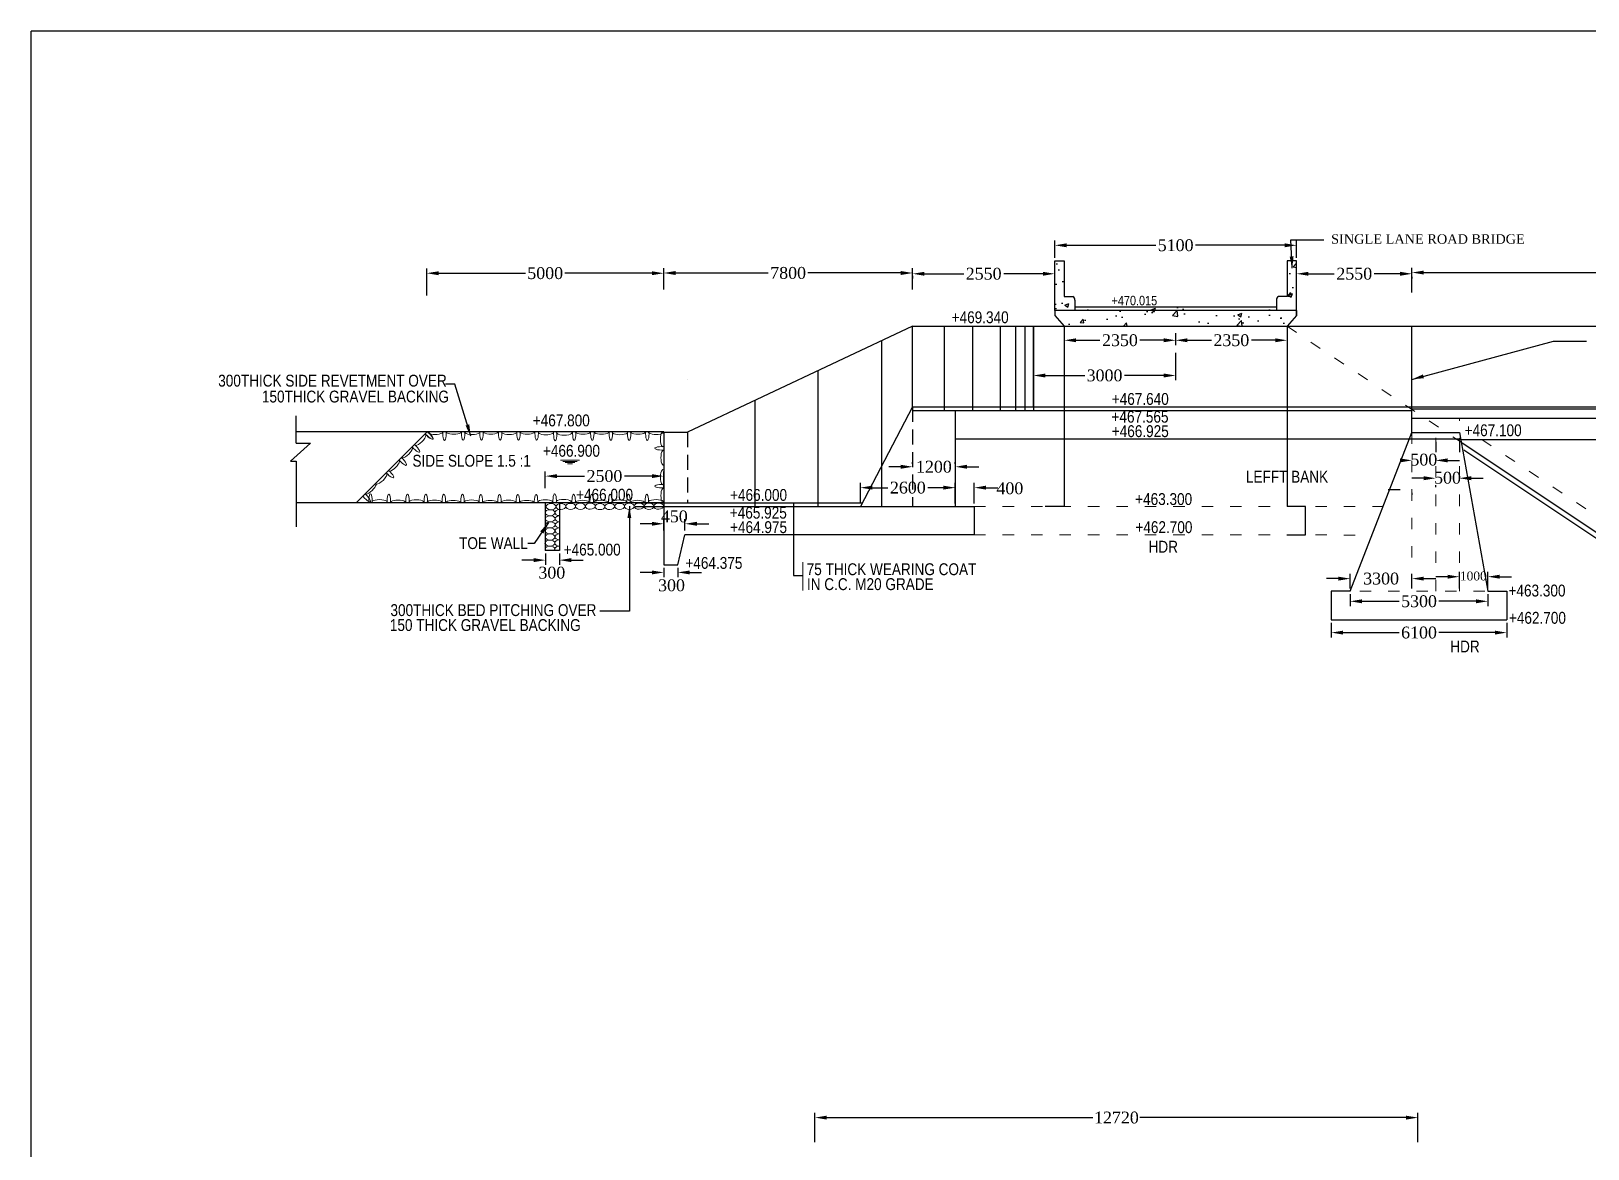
# Model space of a CAD drawing. Header units: millimetres. Extents: x 80 to 6605, y 46 to 2491.
# Drawn here: x 5456.2 to 5784.6, y 1112 to 1347.8 of the extents above; entities that cross this region are included whole.
import ezdxf
from ezdxf.enums import TextEntityAlignment as Align

# ---------------------------------------------------------------- set-up
doc = ezdxf.new("R2010")
doc.units = ezdxf.units.MM
doc.linetypes.add('ACAD_ISO03W100', pattern=[30, 12, -18])
doc.linetypes.add('DASHED', pattern=[19.05, 12.7, -6.35])
doc.layers.add('TEXT_GENERAL', color=4, linetype='Continuous')
doc.styles.add('ABADI', font='')
doc.styles.add('ARIAL NARROW', font='ARIALN.TTF')
doc.styles.get("Standard").update_dxf_attribs({"font": 'times.ttf', "height": 2.5})
doc.styles.add('TNR_2.5', font='times.ttf', dxfattribs={"height": 2.5})
doc.styles.get('ABADI').set_extended_font_data('Abadi MT Condensed Light')
doc.dimstyles.new('STANDARD$7', dxfattribs={"dimtxt": 2, "dimasz": 2, "dimexe": 1.25, "dimexo": 0.625, "dimtad": 1, "dimdec": 0, "dimlfac": 0.5, "dimdsep": 46, "dimtxsty": 'Standard', "dimcen": 2.5, "dimadec": 0, "dimazin": 0, "dimtfac": 1, "dimtdec": 0, "dimtmove": 0, "dimatfit": 3, "dimfxl": 1, "dimtolj": 1, "dimtzin": 0, "dimarcsym": 0})
doc.dimstyles.new('STYLE_ESH', dxfattribs={"dimtxt": 2.5, "dimasz": 2.5, "dimexe": 1, "dimexo": 0.625, "dimtad": 0, "dimtih": 1, "dimtoh": 1, "dimdec": 0, "dimlfac": 100, "dimzin": 9, "dimdsep": 46, "dimtxsty": 'TNR_2.5', "dimcen": 2.5, "dimadec": 0, "dimazin": 2, "dimtfac": 1, "dimtdec": 0, "dimtofl": 0, "dimtmove": 2, "dimatfit": 3, "dimfxl": 1, "dimarcsym": 0})

# ---------------------------------------------------------------- blocks, each defined once
blk = doc.blocks.new('*D165')
at = {"color": 0, "lineweight": -2, "transparency": 16777216}
for p, q in [((5621.54, 1113.37), (5621.54, 1119.58)), ((5624.04, 1118.58), (5680.18, 1118.58)), ((5746.24, 1118.58), (5690.1, 1118.58)), ((5748.74, 1113.37), (5748.74, 1119.58))]:
    blk.add_line(p, q, dxfattribs=at)
at = {"color": 0, "transparency": 16777216}
for points in [[(5624.04, 1118.99), (5624.04, 1118.16), (5621.54, 1118.58)], [(5746.24, 1118.99), (5746.24, 1118.16), (5748.74, 1118.58)]]:
    blk.add_solid(points, dxfattribs=at)
at = {"layer": 'Defpoints', "color": 0, "transparency": 16777216}
for p in [(5621.54, 1118.58), (5621.54, 1112.74), (5748.74, 1112.74)]:
    blk.add_point(p, dxfattribs=at)
at = {"color": 0, "transparency": 16777216, "insert": (5685.14, 1118.58), "char_height": 2.5, "attachment_point": 5, "style": 'TNR_2.5'}
blk.add_mtext('12720', dxfattribs=at)
blk = doc.blocks.new('*D182')
at = {"color": 0, "lineweight": -2, "transparency": 16777216}
for p, q in [((5747.48, 1292.68), (5747.48, 1297.89)), ((5882.48, 1292.68), (5882.48, 1297.89)), ((5749.98, 1296.89), (5810.03, 1296.89)), ((5879.98, 1296.89), (5819.94, 1296.89))]:
    blk.add_line(p, q, dxfattribs=at)
at = {"color": 0, "transparency": 16777216}
for points in [[(5749.98, 1297.3), (5749.98, 1296.47), (5747.48, 1296.89)], [(5879.98, 1297.3), (5879.98, 1296.47), (5882.48, 1296.89)]]:
    blk.add_solid(points, dxfattribs=at)
at = {"layer": 'Defpoints', "color": 0, "transparency": 16777216}
for p in [(5882.48, 1296.89), (5747.48, 1292.05), (5882.48, 1292.05)]:
    blk.add_point(p, dxfattribs=at)
at = {"color": 0, "transparency": 16777216, "insert": (5814.98, 1296.89), "char_height": 2.5, "attachment_point": 5, "style": 'TNR_2.5'}
blk.add_mtext('13500', dxfattribs=at)
blk = doc.blocks.new('*D185')
at = {"color": 0, "lineweight": -2, "transparency": 16777216}
for p, q in [((5672.13, 1297.26), (5672.13, 1297.63)), ((5642.13, 1296.21), (5642.13, 1295.63)), ((5644.63, 1296.63), (5652.92, 1296.63)), ((5669.63, 1296.63), (5661.35, 1296.63))]:
    blk.add_line(p, q, dxfattribs=at)
at = {"color": 0, "transparency": 16777216}
for points in [[(5644.63, 1297.05), (5644.63, 1296.22), (5642.13, 1296.63)], [(5669.63, 1297.05), (5669.63, 1296.22), (5672.13, 1296.63)]]:
    blk.add_solid(points, dxfattribs=at)
at = {"layer": 'Defpoints', "color": 0, "transparency": 16777216}
for p in [(5642.13, 1296.83), (5642.13, 1296.63), (5672.13, 1296.63)]:
    blk.add_point(p, dxfattribs=at)
at = {"color": 0, "transparency": 16777216, "insert": (5657.13, 1296.63), "char_height": 2.5, "attachment_point": 5, "style": 'TNR_2.5'}
blk.add_mtext('2550', dxfattribs=at)
blk = doc.blocks.new('*D184')
at = {"color": 0, "lineweight": -2, "transparency": 16777216}
for p, q in [((5648.63, 1251.5), (5646.13, 1251.5)), ((5651.13, 1248.17), (5651.13, 1252.5)), ((5655.13, 1248.17), (5655.13, 1252.5)), ((5657.63, 1251.5), (5660.13, 1251.5))]:
    blk.add_line(p, q, dxfattribs=at)
at = {"color": 0, "transparency": 16777216}
for points in [[(5648.63, 1251.92), (5648.63, 1251.09), (5651.13, 1251.5)], [(5657.63, 1251.92), (5657.63, 1251.09), (5655.13, 1251.5)]]:
    blk.add_solid(points, dxfattribs=at)
at = {"layer": 'Defpoints', "color": 0, "transparency": 16777216}
for p in [(5655.13, 1251.5), (5651.13, 1247.55), (5655.13, 1247.55)]:
    blk.add_point(p, dxfattribs=at)
at = {"color": 0, "transparency": 16777216, "insert": (5662.66, 1251.35), "char_height": 2.5, "attachment_point": 5, "style": 'TNR_2.5'}
blk.add_mtext('400', dxfattribs=at)
blk = doc.blocks.new('*D191')
at = {"color": 0, "lineweight": -2, "transparency": 16777216}
for p, q in [((5631.13, 1248.17), (5631.13, 1252.5)), ((5633.63, 1251.5), (5636.92, 1251.5)), ((5648.63, 1251.5), (5645.35, 1251.5)), ((5651.13, 1248.17), (5651.13, 1252.5))]:
    blk.add_line(p, q, dxfattribs=at)
at = {"color": 0, "transparency": 16777216}
for points in [[(5633.63, 1251.92), (5633.63, 1251.09), (5631.13, 1251.5)], [(5648.63, 1251.92), (5648.63, 1251.09), (5651.13, 1251.5)]]:
    blk.add_solid(points, dxfattribs=at)
at = {"layer": 'Defpoints', "color": 0, "transparency": 16777216}
for p in [(5651.13, 1251.5), (5631.13, 1247.55), (5651.13, 1247.55)]:
    blk.add_point(p, dxfattribs=at)
at = {"color": 0, "transparency": 16777216, "insert": (5641.13, 1251.5), "char_height": 2.5, "attachment_point": 5, "style": 'TNR_2.5'}
blk.add_mtext('2600', dxfattribs=at)
blk = doc.blocks.new('*D187')
at = {"color": 0, "lineweight": -2, "transparency": 16777216}
for p, q in [((5589.63, 1242.45), (5589.63, 1244.88)), ((5594.12, 1242.45), (5594.12, 1244.88)), ((5587.13, 1243.88), (5584.63, 1243.88)), ((5596.62, 1243.88), (5599.12, 1243.88))]:
    blk.add_line(p, q, dxfattribs=at)
at = {"color": 0, "transparency": 16777216}
for points in [[(5587.13, 1244.3), (5587.13, 1243.46), (5589.63, 1243.88)], [(5596.62, 1244.3), (5596.62, 1243.46), (5594.12, 1243.88)]]:
    blk.add_solid(points, dxfattribs=at)
at = {"layer": 'Defpoints', "color": 0, "transparency": 16777216}
for p in [(5589.63, 1243.88), (5589.63, 1241.83), (5594.12, 1241.83)]:
    blk.add_point(p, dxfattribs=at)
at = {"color": 0, "transparency": 16777216, "insert": (5591.87, 1245.42), "char_height": 2.5, "attachment_point": 5, "style": 'TNR_2.5'}
blk.add_mtext('450', dxfattribs=at)
blk = doc.blocks.new('*D189')
at = {"color": 0, "lineweight": -2, "transparency": 16777216}
for p, q in [((5562.21, 1236.21), (5559.71, 1236.21)), ((5564.71, 1237.6), (5564.71, 1235.21)), ((5567.63, 1237.6), (5567.63, 1235.21)), ((5570.13, 1236.21), (5572.63, 1236.21))]:
    blk.add_line(p, q, dxfattribs=at)
at = {"color": 0, "transparency": 16777216}
for points in [[(5562.21, 1236.63), (5562.21, 1235.79), (5564.71, 1236.21)], [(5570.13, 1236.63), (5570.13, 1235.79), (5567.63, 1236.21)]]:
    blk.add_solid(points, dxfattribs=at)
at = {"layer": 'Defpoints', "color": 0, "transparency": 16777216}
for p in [(5564.71, 1238.23), (5567.63, 1238.23), (5567.63, 1236.21)]:
    blk.add_point(p, dxfattribs=at)
at = {"color": 0, "transparency": 16777216, "insert": (5566.03, 1233.55), "char_height": 2.5, "attachment_point": 5, "style": 'TNR_2.5'}
blk.add_mtext('300', dxfattribs=at)
blk = doc.blocks.new('*D188')
at = {"color": 0, "lineweight": -2, "transparency": 16777216}
for p, q in [((5587.13, 1233.62), (5584.63, 1233.62)), ((5589.63, 1234.58), (5589.63, 1232.62)), ((5592.63, 1234.58), (5592.63, 1232.62)), ((5595.13, 1233.62), (5597.63, 1233.62))]:
    blk.add_line(p, q, dxfattribs=at)
at = {"color": 0, "transparency": 16777216}
for points in [[(5587.13, 1234.03), (5587.13, 1233.2), (5589.63, 1233.62)], [(5595.13, 1234.03), (5595.13, 1233.2), (5592.63, 1233.62)]]:
    blk.add_solid(points, dxfattribs=at)
at = {"layer": 'Defpoints', "color": 0, "transparency": 16777216}
for p in [(5589.63, 1235.21), (5592.63, 1235.21), (5592.63, 1233.62)]:
    blk.add_point(p, dxfattribs=at)
at = {"color": 0, "transparency": 16777216, "insert": (5591.28, 1230.88), "char_height": 2.5, "attachment_point": 5, "style": 'TNR_2.5'}
blk.add_mtext('300', dxfattribs=at)
blk = doc.blocks.new('*D192')
at = {"color": 0, "lineweight": -2, "transparency": 16777216}
for p, q in [((5539.63, 1292.04), (5539.63, 1297.75)), ((5589.63, 1293.86), (5589.63, 1297.75)), ((5542.13, 1296.75), (5560.47, 1296.75)), ((5587.13, 1296.75), (5568.8, 1296.75))]:
    blk.add_line(p, q, dxfattribs=at)
at = {"color": 0, "transparency": 16777216}
for points in [[(5542.13, 1297.16), (5542.13, 1296.33), (5539.63, 1296.75)], [(5587.13, 1297.16), (5587.13, 1296.33), (5589.63, 1296.75)]]:
    blk.add_solid(points, dxfattribs=at)
at = {"layer": 'Defpoints', "color": 0, "transparency": 16777216}
for p in [(5539.63, 1296.75), (5539.63, 1291.41), (5589.63, 1293.24)]:
    blk.add_point(p, dxfattribs=at)
at = {"color": 0, "transparency": 16777216, "insert": (5564.63, 1296.75), "char_height": 2.5, "attachment_point": 5, "style": 'TNR_2.5'}
blk.add_mtext('5000', dxfattribs=at)
blk = doc.blocks.new('*D186')
at = {"color": 0, "lineweight": -2, "transparency": 16777216}
for p, q in [((5564.63, 1251.37), (5564.63, 1254.94)), ((5589.63, 1251.37), (5589.63, 1254.94)), ((5567.13, 1253.94), (5572.92, 1253.94)), ((5587.13, 1253.94), (5581.35, 1253.94))]:
    blk.add_line(p, q, dxfattribs=at)
at = {"color": 0, "transparency": 16777216}
for points in [[(5567.13, 1254.35), (5567.13, 1253.52), (5564.63, 1253.94)], [(5587.13, 1254.35), (5587.13, 1253.52), (5589.63, 1253.94)]]:
    blk.add_solid(points, dxfattribs=at)
at = {"layer": 'Defpoints', "color": 0, "transparency": 16777216}
for p in [(5589.63, 1253.94), (5564.63, 1250.74), (5589.63, 1250.74)]:
    blk.add_point(p, dxfattribs=at)
at = {"color": 0, "transparency": 16777216, "insert": (5577.13, 1253.94), "char_height": 2.5, "attachment_point": 5, "style": 'TNR_2.5'}
blk.add_mtext('2500', dxfattribs=at)
blk = doc.blocks.new('*D190')
at = {"color": 0, "lineweight": -2, "transparency": 16777216}
for p, q in [((5639.63, 1255.91), (5637.13, 1255.91)), ((5642.13, 1256.53), (5642.13, 1256.91)), ((5651.13, 1256.53), (5651.13, 1256.91)), ((5653.63, 1255.91), (5656.13, 1255.91))]:
    blk.add_line(p, q, dxfattribs=at)
at = {"color": 0, "transparency": 16777216}
for points in [[(5639.63, 1256.33), (5639.63, 1255.49), (5642.13, 1255.91)], [(5653.63, 1256.33), (5653.63, 1255.49), (5651.13, 1255.91)]]:
    blk.add_solid(points, dxfattribs=at)
at = {"layer": 'Defpoints', "color": 0, "transparency": 16777216}
for p in [(5642.13, 1255.91), (5651.13, 1255.91), (5651.13, 1255.91)]:
    blk.add_point(p, dxfattribs=at)
at = {"color": 0, "transparency": 16777216, "insert": (5646.63, 1255.91), "char_height": 2.5, "attachment_point": 5, "style": 'TNR_2.5'}
blk.add_mtext('1200', dxfattribs=at)
blk = doc.blocks.new('*D194')
at = {"color": 0, "lineweight": -2, "transparency": 16777216}
for p, q in [((5730.46, 1223), (5730.46, 1219.92)), ((5767.48, 1222.99), (5767.48, 1219.92)), ((5732.96, 1220.92), (5744.8, 1220.92)), ((5764.98, 1220.92), (5753.14, 1220.92))]:
    blk.add_line(p, q, dxfattribs=at)
at = {"color": 0, "transparency": 16777216}
for points in [[(5732.96, 1221.33), (5732.96, 1220.5), (5730.46, 1220.92)], [(5764.98, 1221.33), (5764.98, 1220.5), (5767.48, 1220.92)]]:
    blk.add_solid(points, dxfattribs=at)
at = {"layer": 'Defpoints', "color": 0, "transparency": 16777216}
for p in [(5730.46, 1223.63), (5767.48, 1223.62), (5767.48, 1220.92)]:
    blk.add_point(p, dxfattribs=at)
at = {"color": 0, "transparency": 16777216, "insert": (5748.97, 1220.92), "char_height": 2.5, "attachment_point": 5, "style": 'TNR_2.5'}
blk.add_mtext('6100', dxfattribs=at)
blk = doc.blocks.new('*D193')
at = {"color": 0, "lineweight": -2, "transparency": 16777216}
for p, q in [((5734.46, 1229), (5734.46, 1226.52)), ((5763.48, 1229), (5763.48, 1226.52)), ((5736.96, 1227.52), (5744.81, 1227.52)), ((5760.98, 1227.52), (5753.13, 1227.52))]:
    blk.add_line(p, q, dxfattribs=at)
at = {"color": 0, "transparency": 16777216}
for points in [[(5736.96, 1227.94), (5736.96, 1227.1), (5734.46, 1227.52)], [(5760.98, 1227.94), (5760.98, 1227.1), (5763.48, 1227.52)]]:
    blk.add_solid(points, dxfattribs=at)
at = {"layer": 'Defpoints', "color": 0, "transparency": 16777216}
for p in [(5734.46, 1229.63), (5763.48, 1229.63), (5763.48, 1227.52)]:
    blk.add_point(p, dxfattribs=at)
at = {"color": 0, "transparency": 16777216, "insert": (5748.97, 1227.52), "char_height": 2.5, "attachment_point": 5, "style": 'TNR_2.5'}
blk.add_mtext('5300', dxfattribs=at)
blk = doc.blocks.new('*D195')
at = {"color": 0, "lineweight": -2, "transparency": 16777216}
for p, q in [((5723.13, 1297.26), (5723.13, 1297.63)), ((5725.63, 1296.63), (5731.1, 1296.63)), ((5744.98, 1296.63), (5739.52, 1296.63)), ((5747.48, 1296.01), (5747.48, 1295.63))]:
    blk.add_line(p, q, dxfattribs=at)
at = {"color": 0, "transparency": 16777216}
for points in [[(5725.63, 1297.05), (5725.63, 1296.22), (5723.13, 1296.63)], [(5744.98, 1297.05), (5744.98, 1296.22), (5747.48, 1296.63)]]:
    blk.add_solid(points, dxfattribs=at)
at = {"layer": 'Defpoints', "color": 0, "transparency": 16777216}
for p in [(5723.13, 1296.63), (5747.48, 1296.63), (5747.48, 1296.63)]:
    blk.add_point(p, dxfattribs=at)
at = {"color": 0, "transparency": 16777216, "insert": (5735.31, 1296.63), "char_height": 2.5, "attachment_point": 5, "style": 'TNR_2.5'}
blk.add_mtext('2550', dxfattribs=at)
blk = doc.blocks.new('*D206')
at = {"color": 0, "lineweight": -2, "transparency": 16777216}
for p, q in [((5589.63, 1293.33), (5589.63, 1297.8)), ((5642.13, 1293.33), (5642.13, 1297.8)), ((5592.13, 1296.8), (5611.7, 1296.8)), ((5639.63, 1296.8), (5620.07, 1296.8))]:
    blk.add_line(p, q, dxfattribs=at)
at = {"color": 0, "transparency": 16777216}
for points in [[(5592.13, 1297.22), (5592.13, 1296.38), (5589.63, 1296.8)], [(5639.63, 1297.22), (5639.63, 1296.38), (5642.13, 1296.8)]]:
    blk.add_solid(points, dxfattribs=at)
at = {"layer": 'Defpoints', "color": 0, "transparency": 16777216}
for p in [(5589.63, 1296.8), (5589.63, 1292.71), (5642.13, 1292.71)]:
    blk.add_point(p, dxfattribs=at)
at = {"color": 0, "transparency": 16777216, "insert": (5615.88, 1296.8), "char_height": 2.5, "attachment_point": 5, "style": 'TNR_2.5'}
blk.add_mtext('7800', dxfattribs=at)
blk = doc.blocks.new('*D239')
at = {"color": 0, "lineweight": -2, "transparency": 16777216}
for p, q in [((5672.13, 1299.97), (5672.13, 1303.64)), ((5674.63, 1302.64), (5693.47, 1302.64)), ((5720.63, 1302.64), (5701.8, 1302.64)), ((5723.13, 1299.97), (5723.13, 1303.64))]:
    blk.add_line(p, q, dxfattribs=at)
at = {"color": 0, "transparency": 16777216}
for points in [[(5674.63, 1303.06), (5674.63, 1302.23), (5672.13, 1302.64)], [(5720.63, 1303.06), (5720.63, 1302.23), (5723.13, 1302.64)]]:
    blk.add_solid(points, dxfattribs=at)
at = {"layer": 'Defpoints', "color": 0, "transparency": 16777216}
for p in [(5723.13, 1302.64), (5672.13, 1299.35), (5723.13, 1299.35)]:
    blk.add_point(p, dxfattribs=at)
at = {"color": 0, "transparency": 16777216, "insert": (5697.63, 1302.64), "char_height": 2.5, "attachment_point": 5, "style": 'TNR_2.5'}
blk.add_mtext('5100', dxfattribs=at)
blk = doc.blocks.new('*D240')
at = {"color": 0, "lineweight": -2, "transparency": 16777216}
for p, q in [((5697.63, 1284.12), (5697.63, 1281.6)), ((5721.13, 1284.12), (5721.13, 1281.6)), ((5700.13, 1282.6), (5705.17, 1282.6)), ((5718.63, 1282.6), (5713.6, 1282.6))]:
    blk.add_line(p, q, dxfattribs=at)
at = {"color": 0, "transparency": 16777216}
for points in [[(5700.13, 1283.02), (5700.13, 1282.19), (5697.63, 1282.6)], [(5718.63, 1283.02), (5718.63, 1282.19), (5721.13, 1282.6)]]:
    blk.add_solid(points, dxfattribs=at)
at = {"layer": 'Defpoints', "color": 0, "transparency": 16777216}
for p in [(5697.63, 1284.75), (5721.13, 1284.75), (5697.63, 1282.6)]:
    blk.add_point(p, dxfattribs=at)
at = {"color": 0, "transparency": 16777216, "insert": (5709.38, 1282.6), "char_height": 2.5, "attachment_point": 5, "style": 'TNR_2.5'}
blk.add_mtext('2350', dxfattribs=at)
blk = doc.blocks.new('*D241')
at = {"color": 0, "lineweight": -2, "transparency": 16777216}
for p, q in [((5674.13, 1284.12), (5674.13, 1281.6)), ((5697.63, 1284.12), (5697.63, 1281.6)), ((5676.63, 1282.6), (5681.67, 1282.6)), ((5695.13, 1282.6), (5690.1, 1282.6))]:
    blk.add_line(p, q, dxfattribs=at)
at = {"color": 0, "transparency": 16777216}
for points in [[(5676.63, 1283.02), (5676.63, 1282.19), (5674.13, 1282.6)], [(5695.13, 1283.02), (5695.13, 1282.19), (5697.63, 1282.6)]]:
    blk.add_solid(points, dxfattribs=at)
at = {"layer": 'Defpoints', "color": 0, "transparency": 16777216}
for p in [(5674.13, 1284.75), (5697.63, 1284.75), (5697.63, 1282.6)]:
    blk.add_point(p, dxfattribs=at)
at = {"color": 0, "transparency": 16777216, "insert": (5685.88, 1282.6), "char_height": 2.5, "attachment_point": 5, "style": 'TNR_2.5'}
blk.add_mtext('2350', dxfattribs=at)
blk = doc.blocks.new('*D242')
at = {"color": 0, "lineweight": -2, "transparency": 16777216}
for p, q in [((5697.63, 1279.95), (5697.63, 1274.17)), ((5667.63, 1275.79), (5667.63, 1276.17)), ((5670.13, 1275.17), (5678.46, 1275.17)), ((5695.13, 1275.17), (5686.81, 1275.17))]:
    blk.add_line(p, q, dxfattribs=at)
at = {"color": 0, "transparency": 16777216}
for points in [[(5670.13, 1275.58), (5670.13, 1274.75), (5667.63, 1275.17)], [(5695.13, 1275.58), (5695.13, 1274.75), (5697.63, 1275.17)]]:
    blk.add_solid(points, dxfattribs=at)
at = {"layer": 'Defpoints', "color": 0, "transparency": 16777216}
for p in [(5697.63, 1280.57), (5667.63, 1275.17), (5697.63, 1275.17)]:
    blk.add_point(p, dxfattribs=at)
at = {"color": 0, "transparency": 16777216, "insert": (5682.63, 1275.17), "char_height": 2.5, "attachment_point": 5, "style": 'TNR_2.5'}
blk.add_mtext('3000', dxfattribs=at)

msp = doc.modelspace()

# ---------------------------------------------------------------- hatches: boundary and pattern name
h = msp.add_hatch()
h.set_pattern_fill('AR-CONC', color=0, scale=0.05, style=0)
h.set_pattern_definition([(50, (187.077, -432.586), (9.109233, -0.796954), [0.9525, -10.4775]), (355, (187.077, -432.586), (-1.762141, 9.552832), [0.762, -8.382]), (100.451, (187.836, -432.6525), (7.347125, 8.755834), [0.8095, -8.9045]), (46.1842, (187.077, -430.046), (13.553952, -2.102116), [1.42875, -15.71625]), (96.6356, (188.207, -430.221), (11.870212, 12.371278), [1.21425, -13.35675]), (351.184, (187.077, -430.046), (11.87023, 12.371256), [1.143, -12.573]), (21, (188.347, -430.681), (7.580744, -5.113276), [0.9525, -10.4775]), (326, (188.347, -430.681), (3.090101, 9.209398), [0.762, -8.382]), (71.4514, (188.979, -431.107), (10.670825, 4.096143), [0.8095, -8.9045]), (37.5, (187.077, -432.586), (0.1544302, 4.227752), [0, -8.2804, 0, -8.509, 0, -8.41375]), (7.5, (187.077, -432.586), (3.340983, 5.0090287), [0, -4.8514, 0, -8.0899, 0, -3.20675]), (327.5, (184.245, -432.586), (6.7795298, -0.2864372), [0, -3.175, 0, -9.906, 0, -13.1445]), (317.5, (182.975, -432.586), (7.406459, 1.2713246), [0, -4.1275, 0, -6.5786, 0, -9.3345])])
h.paths.add_polyline_path([(5721.13459, 1285.54974), (5723.13459, 1287.84974), (5723.13459, 1288.84974), (5676.38459, 1288.84974), (5672.13459, 1288.84974), (5672.13459, 1287.84974), (5674.13459, 1285.54974)])
h.paths.add_polyline_path([(5676.38459, 1289.59974), (5676.38459, 1288.84974), (5718.88459, 1288.84974), (5718.88459, 1289.59974)])
h.paths.add_polyline_path([(5723.13459, 1299.34974), (5721.13459, 1299.34974), (5721.13459, 1291.84974), (5719.30786, 1291.84974, 0.215737154), (5718.88459, 1291.03519), (5718.88459, 1288.84974), (5723.13459, 1288.84974)])
h.paths.add_polyline_path([(5672.13459, 1288.84974), (5676.38459, 1288.84974), (5676.38459, 1291.03519, 0.215737154), (5675.96131, 1291.84974), (5674.13459, 1291.84974), (5674.13459, 1299.34974), (5672.13459, 1299.34974)])

# ---------------------------------------------------------------- linework, layer by layer
for p, q in [((5456.18376, 767.83356), (5456.18376, 1347.83356)), ((6436.18376, 1347.83356), (5456.18376, 1347.83356)), ((5642.13459, 1285.54974), (5594.63459, 1263.20554)), ((5642.13459, 1285.54974), (5882.48459, 1285.54974)), ((5642.13459, 1268.54974), (5642.13459, 1285.54974)), ((5648.79857, 1285.54974), (5648.79857, 1267.79974)), ((5654.79402, 1285.54974), (5654.79402, 1267.79974)), ((5660.58132, 1285.54974), (5660.58132, 1267.79974)), ((5663.83666, 1285.54974), (5663.83666, 1267.79974)), ((5665.82606, 1285.54974), (5665.82606, 1267.79974)), ((5667.63459, 1285.54974), (5667.63459, 1267.79974)), ((5667.63459, 1268.54974), (5667.63459, 1285.54974)), ((5747.48459, 1263.14974), (5747.48459, 1285.54974)), ((5635.56384, 1282.45884), (5635.56384, 1247.54974)), ((5594.63459, 1274.29974), (5594.63459, 1274.29974)), ((5622.11903, 1276.13434), (5622.11903, 1247.54974)), ((5608.88431, 1269.90867), (5608.88431, 1247.54974)), ((5642.13459, 1268.54974), (5631.13459, 1247.54974)), ((5642.13459, 1268.54974), (5721.13459, 1268.54974)), ((5642.13459, 1267.79974), (5721.13459, 1267.79974)), ((5651.13459, 1267.79974), (5651.13459, 1247.54974)), ((5721.13459, 1268.54974), (5882.48459, 1268.54974)), ((5721.13459, 1267.79974), (5747.48459, 1267.79974)), ((5747.48459, 1268.14974), (5882.48459, 1268.14974)), ((5512.08355, 1260.86568), (5512.08355, 1266.65625)), ((5747.48459, 1266.14974), (5882.48459, 1266.14974)), ((5589.63459, 1263.29974), (5512.08355, 1263.29974)), ((5524.72879, 1248.29974), (5539.63459, 1263.20554)), ((5589.63459, 1263.20554), (5589.63459, 1236.45554)), ((5589.63459, 1263.20554), (5594.63459, 1263.20554)), ((5651.13459, 1261.79974), (5721.13459, 1261.79974)), ((5721.13459, 1261.79974), (5757.48459, 1261.79974)), ((5734.46025, 1229.62752), (5747.48459, 1263.14974)), ((5747.48459, 1263.14974), (5757.48459, 1263.14974)), ((5752.48459, 1261.17474), (5752.48459, 1258.97985)), ((5756.98459, 1261.64974), (5882.48459, 1261.64974)), ((5757.48459, 1263.14974), (5763.48459, 1229.62752)), ((5757.48459, 1261.17474), (5757.48459, 1258.97985)), ((5515.08355, 1260.86568), (5510.90933, 1257.12318)), ((5512.08355, 1260.86568), (5515.08355, 1260.86568)), ((5758.05805, 1260.9341), (5827.48459, 1214.64974)), ((5758.43398, 1259.48163), (5826.92989, 1213.81769)), ((5510.90933, 1257.12318), (5512.08355, 1257.12318)), ((5512.08355, 1257.12318), (5512.08355, 1243.25635)), ((5512.08355, 1257.12318), (5512.08355, 1247.63743)), ((5512.08355, 1257.12318), (5512.08355, 1246.36392)), ((5754.98459, 1257.25814), (5757.48459, 1257.25814)), ((5749.98459, 1253.49038), (5747.48459, 1253.49038)), ((5752.48459, 1251.63402), (5752.48459, 1252.00902)), ((5759.98459, 1253.49038), (5762.48459, 1253.49038)), ((5589.63459, 1248.29974), (5512.08355, 1248.29974)), ((5564.63459, 1248.22904), (5564.63459, 1238.22904)), ((5567.63459, 1248.22904), (5567.63459, 1238.22904)), ((5583.63459, 1248.29974), (5631.52011, 1248.28575)), ((5744.98459, 1251.00902), (5742.48459, 1251.00902)), ((5747.48459, 1250.38402), (5747.48459, 1250.00902)), ((5583.63459, 1247.54974), (5653.13459, 1247.54974)), ((5589.63459, 1247.54974), (5589.63459, 1241.54974)), ((5603.79997, 1247.54974), (5655.13459, 1247.54974)), ((5655.13459, 1247.54974), (5655.13459, 1241.54974)), ((5674.13459, 1247.54974), (5670.13459, 1247.54974)), ((5725.05549, 1247.54974), (5721.13459, 1247.54974)), ((5589.63459, 1241.82904), (5589.63459, 1235.20991)), ((5592.63459, 1235.20991), (5594.11978, 1241.54974)), ((5655.13459, 1241.54974), (5594.11978, 1241.54974)), ((5721.05549, 1241.54974), (5725.05549, 1241.54974)), ((5567.63459, 1238.22904), (5564.63459, 1238.22904)), ((5589.63459, 1235.20991), (5592.63459, 1235.20991)), ((5731.96025, 1232.30767), (5729.46025, 1232.30767)), ((5734.46025, 1230.25252), (5734.46025, 1233.30767)), ((5747.48459, 1230.25252), (5747.48459, 1233.30767)), ((5749.98459, 1232.30767), (5752.48459, 1232.30767)), ((5754.98459, 1232.71356), (5752.48459, 1232.71356)), ((5757.48459, 1230.25252), (5757.48459, 1233.71356)), ((5763.48459, 1230.25252), (5763.48459, 1233.71356)), ((5765.98459, 1232.71356), (5768.48459, 1232.71356)), ((5734.46025, 1229.62752), (5730.46025, 1229.62752)), ((5730.46025, 1229.62752), (5730.46025, 1223.62752)), ((5763.48459, 1229.62752), (5767.48459, 1229.62752)), ((5767.48459, 1229.62752), (5767.48192, 1223.62752)), ((5730.46025, 1223.62752), (5760.48592, 1223.62752)), ((5730.46025, 1223.62752), (5767.48192, 1223.62752))]:
    msp.add_line(p, q)
at = {"color": 0}
for p, q in [((5672.13459, 1299.34974), (5674.13459, 1299.34974)), ((5672.13459, 1288.84974), (5672.13459, 1299.34974)), ((5674.13459, 1299.34974), (5674.13459, 1291.84974)), ((5721.13459, 1299.34974), (5721.13459, 1291.84974)), ((5723.13459, 1299.34974), (5721.13459, 1299.34974)), ((5723.13459, 1287.84974), (5723.13459, 1299.34974)), ((5674.13459, 1291.84974), (5675.96131, 1291.84974)), ((5676.38459, 1291.03519), (5676.38459, 1288.84974)), ((5718.88459, 1291.03519), (5718.88459, 1288.84974)), ((5721.13459, 1291.84974), (5719.30786, 1291.84974)), ((5718.88459, 1289.59974), (5676.38459, 1289.59974)), ((5723.13459, 1288.84974), (5676.38459, 1288.84974)), ((5674.13459, 1285.54974), (5674.13459, 1247.54974)), ((5721.13459, 1285.54974), (5721.13459, 1247.54974)), ((5725.05549, 1247.54974), (5721.13459, 1247.54974)), ((5725.05549, 1241.54974), (5725.05549, 1247.54974)), ((5721.05549, 1241.54974), (5725.05549, 1241.54974))]:
    msp.add_line(p, q, dxfattribs=at)
at = {"color": 0, "ltscale": 0.5}
for p, q in [((5672.13459, 1288.84974), (5672.13459, 1287.84974)), ((5676.38459, 1288.84974), (5672.13459, 1288.84974)), ((5672.13459, 1287.84974), (5674.13459, 1285.54974)), ((5723.13459, 1287.84974), (5721.13459, 1285.54974)), ((5723.13459, 1288.84974), (5723.13459, 1287.84974))]:
    msp.add_line(p, q, dxfattribs=at)
at = {"linetype": 'DASHED', "ltscale": 0.25}
for p, q in [((5642.13459, 1268.54974), (5642.13459, 1247.54974)), ((5594.63459, 1263.20554), (5594.63459, 1248.29974))]:
    msp.add_line(p, q, dxfattribs=at)
at = {"color": 0}
for centre, start, end in [((5675.27296, 1290.9748), 3.1096967, 51.8066718), ((5719.99621, 1290.9748), 128.1933282, 176.8903033)]:
    msp.add_arc(centre, 1.11326, start, end, dxfattribs=at)
at = {"color": 0, "lineweight": 5, "extrusion": (0, 0, -1)}
for centre, major_axis, ratio, start_param, end_param in [((5538.26997, 1261.57914), (1.14702, 1.12696), 0.328798741, -0.284518735, 3.426111389), ((5539.81822, 1262.81478), (-1.06269, 1.0816), 0.238983774, 1.336454693, 4.946730614), ((5539.91191, 1262.81478), (-1.06269, 1.0816), 0.238983774, 1.336454693, 4.946730614), ((5541.42123, 1263.25507), (1.60801, 0), 0.328798741, -0.109693715, 3.251286368), ((5543.39822, 1262.96086), (0, 1.5163), 0.238983774, 1.336454693, 4.946730614), ((5545.3587, 1263.31362), (1.60801, 0), 0.328798741, -0.109693715, 3.251286368), ((5547.33569, 1263.01941), (0, 1.5163), 0.238983774, 1.336454693, 4.946730614), ((5549.23152, 1263.2231), (-1.60801, 0), 0.328798741, 2.857073918, 6.567704042), ((5551.20281, 1263.03571), (0, 1.5163), 0.238983774, 1.336454693, 4.946730614), ((5553.15055, 1263.32992), (1.60801, 0), 0.328798741, -0.109693715, 3.251286368), ((5555.12754, 1263.03571), (0, 1.5163), 0.238983774, 1.336454693, 4.946730614), ((5557.02337, 1263.23939), (-1.60801, 0), 0.328798741, 2.857073918, 6.567704042), ((5558.99375, 1263.03571), (0, 1.5163), 0.238983774, 1.336454693, 4.946730614), ((5560.85089, 1263.32992), (1.60801, 0), 0.328798741, -0.109693715, 3.251286368), ((5562.82787, 1263.03571), (0, 1.5163), 0.238983774, 1.336454693, 4.946730614), ((5564.77921, 1263.18495), (1.60801, 0), 0.328798741, -0.109693715, 3.251286368), ((5566.75619, 1262.89074), (0, 1.5163), 0.238983774, 1.336454693, 4.946730614), ((5568.65203, 1263.09442), (-1.60801, 0), 0.328798741, 2.857073918, 6.567704042), ((5570.76358, 1263.00554), (0, 1.5163), 0.238983774, 1.336454693, 4.946730614), ((5572.62072, 1263.29974), (1.60801, 0), 0.328798741, -0.109693715, 3.251286368), ((5574.56846, 1263.00554), (0, 1.5163), 0.238983774, 1.336454693, 4.946730614), ((5576.51619, 1263.29974), (1.60801, 0), 0.328798741, -0.109693715, 3.251286368), ((5578.49318, 1263.00554), (0, 1.5163), 0.238983774, 1.336454693, 4.946730614), ((5580.38901, 1263.20922), (-1.60801, 0), 0.328798741, 2.857073918, 6.567704042), ((5582.3594, 1263.00554), (0, 1.5163), 0.238983774, 1.336454693, 4.946730614), ((5584.21653, 1263.29974), (1.60801, 0), 0.328798741, -0.109693715, 3.251286368), ((5586.17651, 1262.96086), (0, 1.5163), 0.238983774, 1.336454693, 4.946730614), ((5588.03365, 1263.25507), (1.60801, 0), 0.328798741, -0.109693715, 3.251286368), ((5534.31158, 1257.32206), (-1.06269, 1.0816), 0.238983774, 1.336454693, 4.946730614), ((5535.46264, 1258.94782), (1.14702, 1.12696), 0.328798741, -0.109693715, 3.251286368), ((5537.06039, 1260.10517), (-1.06269, 1.0816), 0.238983774, 1.336454693, 4.946730614), ((5530.04705, 1253.41765), (1.14702, 1.12696), 0.328798741, -0.284518735, 3.426111389), ((5531.5953, 1254.65329), (-1.06269, 1.0816), 0.238983774, 1.336454693, 4.946730614), ((5532.71383, 1256.16471), (1.14702, 1.12696), 0.328798741, -0.109693715, 3.251286368), ((5527.74256, 1251.28037), (1.14702, 1.12696), 0.328798741, -0.109693715, 3.251286368), ((5526.70768, 1249.59856), (-1.06269, 1.0816), 0.238983774, 1.336454693, 4.946730614)]:
    msp.add_ellipse(centre, major_axis=major_axis, ratio=ratio, start_param=start_param, end_param=end_param, dxfattribs=at)
at = {"color": 0, "lineweight": 5}
for centre, major_axis, ratio, start_param, end_param in [((5589.48618, 1261.70021), (0, 1.60801), 0.328798741, -0.284518735, 3.426111389), ((5589.2825, 1259.80438), (1.5163, 0), 0.238983774, 1.336454693, 4.946730614), ((5589.57671, 1257.82739), (0, 1.60801), 0.328798741, -0.109693715, 3.251286368), ((5589.48618, 1253.70021), (0, 1.60801), 0.328798741, -0.284518735, 3.426111389), ((5589.2825, 1251.80438), (1.5163, 0), 0.238983774, 1.336454693, 4.946730614), ((5589.57671, 1249.82739), (0, 1.60801), 0.328798741, -0.109693715, 3.251286368), ((5527.77545, 1248.65597), (0, 1.5163), 0.238983774, 4.478047346, 8.088323268), ((5529.67128, 1248.45229), (1.60801, 0), 0.328798741, -0.284518735, 3.426111389), ((5531.64258, 1248.63968), (0, 1.5163), 0.238983774, 4.478047346, 8.088323268), ((5533.59031, 1248.34547), (-1.60801, 0), 0.328798741, 3.031898939, 6.392879022), ((5535.5673, 1248.63968), (0, 1.5163), 0.238983774, 4.478047346, 8.088323268), ((5537.46313, 1248.436), (1.60801, 0), 0.328798741, -0.284518735, 3.426111389), ((5539.43352, 1248.63968), (0, 1.5163), 0.238983774, 4.478047346, 8.088323268), ((5541.29065, 1248.34547), (-1.60801, 0), 0.328798741, 3.031898939, 6.392879022), ((5543.26764, 1248.63968), (0, 1.5163), 0.238983774, 4.478047346, 8.088323268), ((5545.22812, 1248.28692), (-1.60801, 0), 0.328798741, 3.031898939, 6.392879022), ((5547.20511, 1248.58113), (0, 1.5163), 0.238983774, 4.478047346, 8.088323268), ((5549.10094, 1248.37745), (1.60801, 0), 0.328798741, -0.284518735, 3.426111389), ((5551.07223, 1248.56484), (0, 1.5163), 0.238983774, 4.478047346, 8.088323268), ((5553.01997, 1248.27063), (-1.60801, 0), 0.328798741, 3.031898939, 6.392879022), ((5554.99695, 1248.56484), (0, 1.5163), 0.238983774, 4.478047346, 8.088323268), ((5556.89279, 1248.36116), (1.60801, 0), 0.328798741, -0.284518735, 3.426111389), ((5558.86317, 1248.56484), (0, 1.5163), 0.238983774, 4.478047346, 8.088323268), ((5560.72031, 1248.27063), (-1.60801, 0), 0.328798741, 3.031898939, 6.392879022), ((5562.69729, 1248.56484), (0, 1.5163), 0.238983774, 4.478047346, 8.088323268), ((5564.64863, 1248.4156), (-1.60801, 0), 0.328798741, 3.031898939, 6.392879022), ((5566.62561, 1248.70981), (0, 1.5163), 0.238983774, 4.478047346, 8.088323268), ((5568.52145, 1248.50613), (1.60801, 0), 0.328798741, -0.284518735, 3.426111389), ((5570.633, 1248.59501), (0, 1.5163), 0.238983774, 4.478047346, 8.088323268), ((5572.49013, 1248.3008), (-1.60801, 0), 0.328798741, 3.031898939, 6.392879022), ((5574.43788, 1248.59501), (0, 1.5163), 0.238983774, 4.478047346, 8.088323268), ((5576.38561, 1248.3008), (-1.60801, 0), 0.328798741, 3.031898939, 6.392879022), ((5578.3626, 1248.59501), (0, 1.5163), 0.238983774, 4.478047346, 8.088323268), ((5580.25843, 1248.39133), (1.60801, 0), 0.328798741, -0.284518735, 3.426111389), ((5582.22882, 1248.59501), (0, 1.5163), 0.238983774, 4.478047346, 8.088323268), ((5584.08595, 1248.3008), (-1.60801, 0), 0.328798741, 3.031898939, 6.392879022), ((5586.06294, 1248.59501), (0, 1.5163), 0.238983774, 4.478047346, 8.088323268), ((5588.02058, 1248.46091), (1.60801, 0), 0.328798741, -0.284518735, 3.426111389)]:
    msp.add_ellipse(centre, major_axis=major_axis, ratio=ratio, start_param=start_param, end_param=end_param, dxfattribs=at)
for points in [[(5744.98459, 1257.67481), (5744.98459, 1256.84148), (5747.48459, 1257.25814)], [(5754.98459, 1257.67481), (5754.98459, 1256.84148), (5752.48459, 1257.25814)], [(5749.98459, 1253.90705), (5749.98459, 1253.07372), (5752.48459, 1253.49038)], [(5759.98459, 1253.90705), (5759.98459, 1253.07372), (5757.48459, 1253.49038)], [(5731.96025, 1232.72434), (5731.96025, 1231.891), (5734.46025, 1232.30767)], [(5749.98459, 1232.72434), (5749.98459, 1231.891), (5747.48459, 1232.30767)], [(5754.98459, 1233.13023), (5754.98459, 1232.2969), (5757.48459, 1232.71356)], [(5765.98459, 1233.13023), (5765.98459, 1232.2969), (5763.48459, 1232.71356)]]:
    msp.add_solid(points)
at = {"layer": 'TEXT_GENERAL', "color": 0, "linetype": 'ACAD_ISO03W100', "lineweight": 5, "ltscale": 0.2}
for p, q in [((5721.13459, 1285.54974), (5758.05805, 1260.9341)), ((5757.48459, 1229.62752), (5757.48459, 1266.14974)), ((5747.48459, 1263.14974), (5747.48459, 1229.62752)), ((5752.48459, 1229.62752), (5752.48459, 1263.14974)), ((5762.19709, 1261.64974), (5833.05805, 1214.4091)), ((5655.13459, 1247.54974), (5741.42355, 1247.54974)), ((5655.13459, 1241.54974), (5739.07703, 1241.51025)), ((5730.46025, 1229.62752), (5763.48459, 1229.62752))]:
    msp.add_line(p, q, dxfattribs=at)
at = {"layer": 'TEXT_GENERAL', "color": 0, "lineweight": 5}
for p, q in [((5571.8619, 1257.29974), (5567.8619, 1257.29974)), ((5571.3619, 1257.04974), (5568.3619, 1257.04974)), ((5570.8619, 1256.79974), (5568.8619, 1256.79974)), ((5570.3619, 1256.54974), (5569.3619, 1256.54974)), ((5619.01456, 1235.75142), (5619.01456, 1229.80022))]:
    msp.add_line(p, q, dxfattribs=at)
at = {"layer": 'TEXT_GENERAL', "color": 0, "lineweight": 5, "extrusion": (0, 0, -1)}
for centre in [(5565.88519, 1247.49939), (5567.94762, 1247.52015), (5570.01003, 1247.54396), (5572.07247, 1247.56411), (5574.13488, 1247.58791), (5576.19729, 1247.5007), (5578.2597, 1247.52451), (5580.32212, 1247.54616), (5582.38456, 1247.56739), (5584.44699, 1247.58791), (5586.5094, 1247.56411), (5588.57181, 1247.58791), (5565.66579, 1246.21713), (5565.68059, 1244.93488), (5565.66579, 1242.37036), (5565.66579, 1241.09286), (5565.69539, 1243.65262), (5565.61426, 1239.81116)]:
    msp.add_ellipse(centre, major_axis=(1.03121, 0.0119), ratio=0.621728248, dxfattribs=at)
for centre, start_param, end_param in [((5567.72823, 1246.23732), 1.66890238, 4.62863548), ((5567.74303, 1244.95506), 1.66890238, 4.62863548), ((5567.72823, 1242.39054), 1.66890238, 4.62863548), ((5567.72823, 1241.11304), 1.66890238, 4.62863548), ((5567.75783, 1243.6728), 1.66890238, 4.62863548), ((5565.62906, 1238.5289), 2.673551177, 6.788353412), ((5567.6915, 1238.54909), 2.637590732, 4.62863548), ((5567.6767, 1239.83135), 1.66890238, 4.62863548)]:
    msp.add_ellipse(centre, major_axis=(1.03121, 0.0119), ratio=0.621728248, start_param=start_param, end_param=end_param, dxfattribs=at)

# ---------------------------------------------------------------- texts
at = {"color": 0, "ltscale": 0.5, "style": 'ABADI'}
msp.add_text('+470.015', height=2, dxfattribs=at).set_placement((5684.1097, 1289.97537))
at = {"color": 0, "insert": (5730.42201, 1304.96863), "char_height": 2, "width": 85, "attachment_point": 1}
msp.add_mtext('\\pt46,52;SINGLE LANE ROAD BRIDGE', dxfattribs=at)
at = {"attachment_point": 5, "style": 'TNR_2.5'}
for s, insert, char_height in [('500', (5749.98459, 1257.40804), 2.5), ('500', (5754.98459, 1253.58083), 2.5), ('3300', (5740.97242, 1232.30767), 2.5), ('1000', (5760.43183, 1232.84635), 1.875)]:
    msp.add_mtext(s, dxfattribs=dict(at, insert=insert, char_height=char_height))
at = {"layer": 'TEXT_GENERAL', "color": 0, "lineweight": 9, "style": 'ARIAL NARROW'}
for s, p in [('+469.340', (5650.37931, 1286.20601)), ('+467.100', (5758.5972, 1262.35896)), ('+463.300', (5767.84946, 1228.5401)), ('+462.700', (5767.93938, 1222.78801))]:
    msp.add_text(s, height=2.5, dxfattribs=at).set_placement(p)
at = {"layer": 'TEXT_GENERAL', "color": 0, "lineweight": 5, "style": 'ARIAL NARROW'}
for s, p in [('300THICK SIDE REVETMENT OVER', (5495.65098, 1275.33131)), ('150THICK GRAVEL BACKING', (5504.86885, 1271.97499)), ('+467.640', (5684.15302, 1271.4683)), ('+467.565', (5684.09781, 1267.72349)), ('+466.925', (5684.15302, 1264.67069)), ('+466.900', (5564.15858, 1260.53251)), ('+466.000', (5603.62855, 1251.2183)), ('+463.300', (5689.08695, 1250.34499)), ('+465.925', (5603.57333, 1247.47349)), ('+464.975', (5603.62855, 1244.42069)), ('+462.700', (5689.14217, 1244.42069)), ('+464.375', (5594.20738, 1236.87114)), ('75 THICK WEARING COAT', (5619.79161, 1235.54257)), ('IN C.C. M20 GRADE', (5619.85037, 1232.39255)), ('300THICK BED PITCHING OVER', (5531.98843, 1226.91281)), ('150 THICK GRAVEL BACKING', (5531.85891, 1223.76279))]:
    msp.add_text(s, height=2.5, dxfattribs=at).set_placement(p, align=Align.TOP_LEFT)
for s, p in [('+467.800', (5568.023, 1265.69265)), ('LEFFT BANK', (5721.12226, 1253.81097)), ('+466.000', (5577.1566, 1250.02076)), ('+465.000', (5574.53946, 1238.43387)), ('HDR', (5695.01987, 1239.04237)), ('HDR', (5695.01987, 1239.04237)), ('HDR', (5758.66473, 1217.99128))]:
    msp.add_text(s, height=2.5, dxfattribs=at).set_placement(p, align=Align.MIDDLE)
for s, p in [('SIDE SLOPE 1.5 :1', (5561.6203, 1255.17892)), ('TOE WALL', (5560.94783, 1237.79946))]:
    msp.add_text(s, height=2.5, dxfattribs=at).set_placement(p, align=Align.BOTTOM_RIGHT)

# ---------------------------------------------------------------- dimensions: what is measured, and where the dimension line sits
at = {"color": 0}
for base, p1, p2, picture, middle in [((5723.13459, 1302.64278), (5672.13459, 1299.34974), (5723.13459, 1299.34974), '*D239', (5697.63459, 1302.64278)), ((5697.63459, 1282.60242), (5721.13459, 1284.74974), (5697.63459, 1284.74974), '*D240', (5709.38459, 1282.60242)), ((5697.63459, 1275.16707), (5667.63459, 1275.16707), (5697.63459, 1280.57289), '*D242', (5682.63459, 1275.16707)), ((5621.5393, 1118.57742), (5748.73824, 1112.74331), (5621.5393, 1112.74379), '*D165', (5685.13877, 1118.57742))]:
    dim = msp.add_linear_dim(base=base, p1=p1, p2=p2, dimstyle='STYLE_ESH', dxfattribs=at)
    dim.commit()
    dim.dimension.update_dxf_attribs({"geometry": picture, "text_midpoint": middle})
for base, p1, p2, picture, middle in [((5539.63459, 1296.74676), (5589.63459, 1293.23692), (5539.63459, 1291.41152), '*D192', (5564.63459, 1296.74676)), ((5882.48459, 1296.88782), (5747.48459, 1292.05257), (5882.48459, 1292.05257), '*D182', (5814.98459, 1296.88782)), ((5589.63459, 1253.93789), (5564.63459, 1250.74119), (5589.63459, 1250.74119), '*D186', (5577.13459, 1253.93789))]:
    dim = msp.add_linear_dim(base=base, p1=p1, p2=p2, dimstyle='STYLE_ESH')
    dim.commit()
    dim.dimension.update_dxf_attribs({"geometry": picture, "text_midpoint": middle})
dim = msp.add_linear_dim(base=(5589.63459, 1296.80138), p1=(5642.13459, 1292.70779), p2=(5589.63459, 1292.70779), text='7800', dimstyle='STYLE_ESH', dxfattribs=at)
dim.commit()
dim.dimension.update_dxf_attribs({"geometry": '*D206', "text_midpoint": (5615.88459, 1296.80138)})
for base, p1, p2, text, picture, middle in [((5642.13459, 1296.63399), (5672.13459, 1296.63399), (5642.13459, 1296.83241), '2550', '*D185', (5657.13459, 1296.63399)), ((5747.48459, 1296.63399), (5723.13459, 1296.63399), (5747.48459, 1296.63399), '2550', '*D195', (5735.30959, 1296.63399)), ((5651.13459, 1255.90994), (5642.13459, 1255.90994), (5651.13459, 1255.90994), '1200', '*D190', (5646.63459, 1255.90994)), ((5651.13459, 1251.50184), (5631.13459, 1247.54974), (5651.13459, 1247.54974), '2600', '*D191', (5641.13459, 1251.50184)), ((5763.48459, 1227.51934), (5734.46025, 1229.62752), (5763.48459, 1229.62752), '5300', '*D193', (5748.97242, 1227.51934)), ((5767.48191, 1220.91622), (5730.46025, 1223.62752), (5767.48191, 1223.6155), '6100', '*D194', (5748.97108, 1220.91622))]:
    dim = msp.add_linear_dim(base=base, p1=p1, p2=p2, text=text, dimstyle='STYLE_ESH')
    dim.commit()
    dim.dimension.update_dxf_attribs({"geometry": picture, "text_midpoint": middle})
dim = msp.add_linear_dim(base=(5697.63459, 1282.60242), p1=(5674.13459, 1284.74974), p2=(5697.63459, 1284.74974), angle=180, dimstyle='STYLE_ESH', dxfattribs=at)
dim.commit()
dim.dimension.update_dxf_attribs({"geometry": '*D241', "text_midpoint": (5685.88459, 1282.60242)})
for base, p1, p2, picture, middle in [((5655.13459, 1251.50184), (5651.13459, 1247.54974), (5655.13459, 1247.54974), '*D184', (5662.66498, 1251.34512)), ((5592.63459, 1233.61636), (5589.63459, 1235.20991), (5592.63459, 1235.20991), '*D188', (5591.27671, 1230.88081))]:
    dim = msp.add_linear_dim(base=base, p1=p1, p2=p2, dimstyle='STYLE_ESH')
    dim.commit()
    dim.dimension.update_dxf_attribs({"geometry": picture, "text_midpoint": middle, "dimtype": 160})
for base, p1, p2, text, picture, middle in [((5589.63459, 1243.87894), (5594.12217, 1241.82904), (5589.63459, 1241.82904), '450', '*D187', (5591.86827, 1245.42402)), ((5567.63459, 1236.20932), (5564.7121, 1238.22904), (5567.63459, 1238.22904), '300', '*D189', (5566.03365, 1233.54535))]:
    dim = msp.add_linear_dim(base=base, p1=p1, p2=p2, text=text, dimstyle='STYLE_ESH')
    dim.commit()
    dim.dimension.update_dxf_attribs({"geometry": picture, "text_midpoint": middle, "dimtype": 160})

# ---------------------------------------------------------------- leaders
msp.add_leader([(5722.22316, 1297.78343), (5721.91303, 1303.81525), (5728.92095, 1303.81525)], dimstyle='STYLE_ESH', override={"dimgap": 0.625, "dimtad": 0}, dxfattribs=at)
for points in [[(5747.48459, 1274.34974), (5777.32445, 1282.38335), (5784.33238, 1282.38335)], [(5548.94243, 1262.35304), (5545.57287, 1273.35493), (5543.60301, 1273.35493)], [(5582.38456, 1247.56739), (5582.38456, 1225.41829), (5576.16441, 1225.41829)], [(5565.32241, 1244.12687), (5562.33224, 1239.7514), (5560.96845, 1239.7514)]]:
    msp.add_leader(points, dimstyle='STYLE_ESH', override={"dimgap": 0.625, "dimtad": 0})
at = {"layer": 'TEXT_GENERAL', "color": 0, "lineweight": 5}
msp.add_leader([(5617.0207, 1248.08842), (5617.0207, 1232.99959), (5619.01456, 1232.99959)], dimstyle='STANDARD$7', override={"dimscale": 88.888889, "dimtxt": 0.0275, "dimasz": 0.01, "dimexe": 0.012, "dimexo": 0, "dimgap": 0.008, "dimtad": 2, "dimlfac": 1, "dimzin": 1, "dimtxsty": 'ARIAL NARROW', "dimcen": 0.09, "dimtdec": 4, "dimtofl": 0, "dimtmove": 2, "dimtzin": 1}, dxfattribs=at)

doc.saveas('drawing.dxf')
